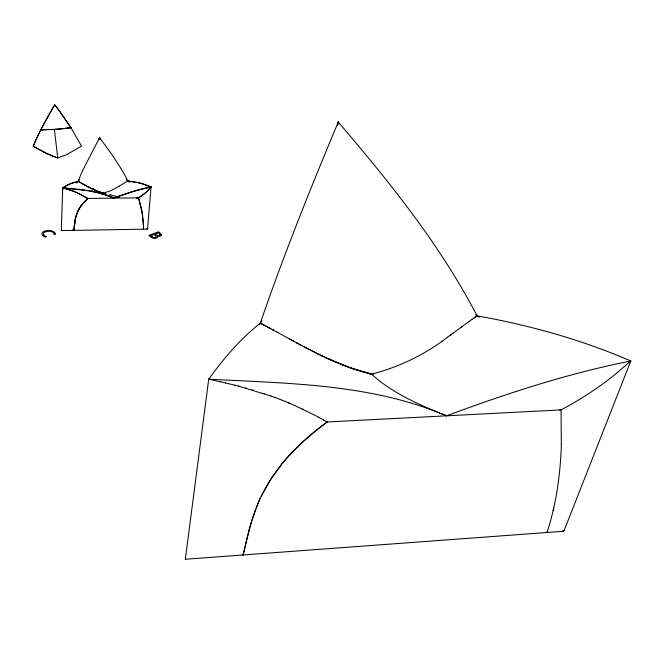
<?xml version="1.0" encoding="UTF-8"?>
<svg xmlns="http://www.w3.org/2000/svg" width="664" height="664" viewBox="0 0 664 664"><rect width="100%" height="100%" fill="white"/><g stroke="black" fill="none" stroke-linecap="round" stroke-linejoin="round"><path stroke-width="1" d="M143.54 227.876L142.362 213.659L138.934 199.142M143.631 229.18A5.876 3.27 4.7 0 0 143.15 228.574L143.515 229.196L143.54 227.262A111.652 91.317 -5 0 0 143.399 222.623L141.847 210.837L138.544 197.847A46.746 39.848 -11 0 0 148.827 189.564L149.491 188.792M143.515 229.196L143.532 228.532M561.329 444.415L561.055 409.912A253.025 184.443 -29 0 0 617.404 372.612M561.329 444.407C560.565 470.842 557.196 497.286 549.983 522.767A513.737 341.254 -9.3 0 1 547.036 532.495L546.704 531.955M140.112 183.09L151.043 186.991L147.541 229.121L61.295 230.591L62.715 187.854L71.031 183.33M99.542 138.801L99.6 137.68L112.042 154.704L121.321 169.054M73.961 229.669L74.019 228.964M74.31 225.785L75.306 219.045A45.442 37.416 -11.3 0 1 79.597 207.998A44.629 36.761 -11.2 0 0 75.347 219.054L73.903 230.375L73.14 229.935M73.936 230.018L74.078 228.258M74.069 228.416L74.277 226.133M74.243 226.457L75.405 218.572L77.298 212.596A40.338 33.25 -10.9 0 1 81.323 205.558L87.972 198.436L138.544 197.847L141.639 195.814A44.463 37.873 -11.1 0 0 147.325 191.066L151.043 186.991L148.512 185.903A129.804 68.799 67.1 0 0 143.308 184.011L138.66 182.725M185.331 559.246L208.72 379.177C223.685 358.618 240.252 338.914 260.329 323.144C283.669 255.125 310.42 188.335 338.275 122.052C389.892 182.492 440.232 245.057 477.101 315.84C529.764 325.26 581.631 339.727 630.8 360.984L563.836 531.25L185.331 559.246L185.621 558.673M337.976 123.678L338.275 122.052L338.623 123.587M242.211 554.316L243.198 554.963L249.681 527.531L255.657 509.122M243.796 552.274L244.999 546.846M243.198 554.963L243.497 553.618M245.306 545.484L246.244 541.384M553.154 510.475L553.718 508.001M246.56 540.015L252.196 519.09L259.226 500.49M99.534 137.921L100.09 139.432M99.243 139.1A62.283 21.713 -75.7 0 1 99.052 139.805L99.6 137.68A54.157 29.465 72.2 0 0 100.065 139.374M99.144 139.432L99.6 137.68A58.673 32.021 72.2 0 0 99.974 139.1M338.648 123.902A267.086 216.879 72.5 0 1 338.217 122.06L337.428 125.114L337.71 124.093M337.993 123.072L338.275 122.052M256.229 507.686C269.7 472.278 297.007 444.108 327.053 421.98L561.055 409.912L559.636 409.954M33.798 144.802L33.2 146.246L46.422 153.367L56 157.285L57.726 157.8L66.69 154.637L81.506 146.113L70.691 127.247M33.947 144.437L34.246 143.723M34.395 143.366L35.159 141.606M35.316 141.249L35.624 140.552M35.781 140.204L41.019 129.273M259.881 499.046L260.554 497.602M261.326 496.157L271.144 478.802L281.486 464.526M41.218 128.899L41.882 127.596M42.172 127.04L42.845 125.745M43.044 125.38L43.525 124.475M43.816 123.927L44.297 123.023M44.588 122.483L45.368 121.055M45.658 120.524L46.928 118.242M259.466 324.879L261.915 320.421M99.6 137.68L83.249 169.303A95.807 30.395 -74.2 0 0 78.095 181.338L71.355 183.214M47.219 117.719L48.007 116.325M48.198 115.984L48.596 115.295M48.987 114.606L49.767 113.245M49.866 113.071L50.647 111.718M51.435 110.382L50.945 111.22M52.414 108.713L51.925 109.543M52.979 107.759L40.736 129.837A40.454 21.281 0.1 0 1 41.583 129.779L42.222 129.746M52.904 107.883L54.083 105.9M53.493 106.887L54.772 104.754L55.112 105.211M54.672 104.92L56.141 106.58M131.132 191.888L151.043 186.991L149.715 188.535M112.291 197.814L113.37 198.146L138.643 189.738A127.637 100.38 -13.9 0 1 147.001 187.779L151.043 186.991L150.172 187.97M151.043 186.991L150.28 187.854M61.295 230.591L61.852 229.952M91.981 190.41L93.499 188.659M76.567 183.048L79.489 179.836M440.664 413.498L446.523 415.822C506.624 393.486 567.82 373.467 630.8 360.984L617.304 372.529M450.74 334.88L452.898 333.303M452.375 333.685L461.43 327.053M450.2 335.27L450.756 334.863M462.459 326.298L469.299 321.359M461.414 327.07L461.953 326.671M461.936 326.688L462.484 326.29M450.217 335.262L447.478 337.246M447.486 337.237C424.503 355.008 397.861 367.624 369.732 374.629M469.274 321.376L471.905 319.492M471.888 319.508L473.98 318.023M474.494 317.666L475.017 317.292M473.971 318.031L474.503 317.658M475.532 316.927L476.063 316.562M475.017 317.292L475.54 316.927M441.402 341.578L441.958 341.188M476.055 316.562L477.101 315.84L476.578 316.205M63.196 188.833L62.715 187.854L64.441 186.708A132.675 44.671 -72.5 0 1 67.944 184.708L78.103 181.355L82.137 183.546M119.337 186.094L127.812 180.923L138.178 182.608M119.072 186.252L110.73 190.734L101.36 193.788M629.538 361.598L630.8 360.984M43.774 231.52L45.077 230.997A9.628 5.378 2 0 1 46.04 230.74L47.351 230.508A6.283 3.503 2 0 1 50.248 230.532A6.175 3.445 2 0 1 53.718 231.777L54.465 232.425A7.777 4.341 2 0 1 55.535 234.043L54.108 234.45M130.343 192.128L113.37 198.146C99.392 191.473 83.78 189.771 68.533 188.327M87.665 198.494L79.14 193.606M138.743 198.494L138.544 197.847L137.133 198.071M138.544 197.847L136.51 198.162M63.362 128.592L64.184 128.484M62.54 128.691L71.015 127.754L59.569 111.203M62.947 128.642L59.021 129.098M65.213 128.351L66.856 128.152M62.333 128.716L61.719 128.799M61.511 128.824L53.253 129.472M67.064 128.127L67.686 128.061M67.894 128.036L71.015 127.754M58.814 129.123L54.099 129.438M43.5 129.696L40.736 129.837L46.488 129.613M42.438 129.737L43.077 129.712M43.226 129.704L45.285 129.638M53.817 129.455L52.896 129.48M44.073 129.671L46.995 129.596M52.962 129.48L52.398 129.497M50.547 129.538L54.382 129.43L57.726 157.8M48.132 129.58L52.257 129.497M45.426 129.638L47.849 129.588M51.402 129.522L50.979 129.53M49.244 129.563L50.406 129.538M47.136 129.596L48.381 129.58M208.911 379.775L208.72 379.177C288.591 383.485 371.798 383.8 446.523 415.822M63.13 188.717L62.715 187.854L67.703 188.261M64.176 188.261L62.715 187.854L88.212 190.726M89.026 190.858L93.026 191.614M220.738 381.883L208.72 379.177M220.73 381.883L225.511 382.97M225.494 382.962L227.885 383.518M227.876 383.518L234.956 385.228M369.367 373.442L373.276 374.496M139.631 182.965L127.812 180.923A96.28 48.613 69.9 0 0 121.313 169.071M368.412 373.209L362.644 371.682M234.94 385.228L239.613 386.415M238.442 386.116L270.846 395.976M64.416 188.327L72.094 190.701M62.715 187.854L68.774 189.589M245.365 387.967L246.51 388.282M106.215 193.988L103.318 193.166A35.798 21.314 29.2 0 1 101.708 192.701L98.156 191.481A39.143 23.265 29.1 0 1 97.185 191.107L89.839 187.721M361.681 371.408L355.838 369.632M252.179 389.909L253.299 390.241M68.533 189.514L73.721 191.298M354.858 369.317L348.965 367.292M263.276 393.378L264.363 393.744M326.323 421.74L327.053 421.98L323.542 419.972M110.348 197.175L111.286 197.498M270.837 395.976L275.095 397.52M72.326 190.784L77.14 192.701M346.99 366.578L347.977 366.943M275.087 397.512L282.399 400.326M346.002 366.213L340.059 363.897M98.247 191.522L96.463 190.817A43.409 25.73 29.1 0 1 95.259 190.311L94.944 190.17A46.936 27.755 29.1 0 1 93.665 189.597A51.435 30.328 29.2 0 1 92.08 188.85L87.615 186.551M73.953 191.39L87.972 198.436A47.816 39.317 -11.4 0 0 82.353 204.197A40.172 33.117 -10.9 0 0 79.655 208.015A40.944 33.739 -11 0 1 82.369 204.205A47.434 39.01 -11.3 0 1 87.98 198.445M282.391 400.317L285.478 401.562M439.933 413.207L434.281 410.883M338.076 363.092L339.063 363.498M285.47 401.554L287.512 402.401M328.116 358.759L350.941 367.989L371.267 373.89C387.859 389.22 408.294 399.545 428.811 408.551M287.504 402.392L294.526 405.405M288.516 402.816L289.521 403.239M337.08 362.677L321.144 355.481M433.584 410.593L429.475 408.841M77.364 192.801L78.916 193.506M294.509 405.397L315.458 415.556M328.721 359.025L325.933 357.747M327.12 358.303L324.53 357.091M93.441 189.489L92.08 188.85A57.677 33.881 29.2 0 1 90.511 188.061M324.132 356.908L325.128 357.373M302.327 408.982L303.29 409.439M323.136 356.435L314.172 352.036M321.741 355.771L318.952 354.418M317.16 353.53L318.156 354.02M317.907 353.904L314.421 352.161M314.769 352.343L310.586 350.21M311.98 350.924L313.375 351.638M90.196 187.904L86.951 186.194M310.188 350.011L311.184 350.517M308.196 348.982L310.935 350.393M89.391 187.489L88.943 187.256M307.208 348.459L309.192 349.496M261.342 323.675L260.329 323.144L262.346 324.206M306.212 347.936L307.805 348.774M307.457 348.592L303.224 346.367M261.74 323.883L263.351 324.729M305.714 347.679L296.667 342.848M43.708 151.981L38.703 149.259M262.097 324.073L270.87 328.755M263.151 324.63L266.364 326.331M88.553 187.057L84.917 185.082M315.442 415.548L319.085 417.498M33.706 146.512L33.2 146.246L35.856 140.029A113.071 39.765 -74.5 0 1 40.736 129.845M78.418 181.521L79.663 182.185L78.999 181.828M299.447 344.35L301.24 345.305M267.368 326.871L269.368 327.95M87.391 186.435L84.743 184.982M297.016 343.039L298.758 343.977M34.204 146.785L37.707 148.703M270.173 328.381L272.97 329.892M297.264 343.172L292.492 340.582M79.97 182.359L80.9 182.866M272.373 329.568L273.369 330.116M272.622 329.709L277.859 332.564M86.503 185.953L86.063 185.712M291.098 339.819L293.538 341.147M289.712 339.063L291.795 340.2M319.077 417.498L323.542 419.972M277.162 332.183L290.301 339.387M81.597 183.247L82.535 183.762M83.913 184.526L84.685 184.957M82.369 183.671L83.199 184.127M83.855 184.492L83.415 184.252M83.066 184.061L83.681 184.401M106.049 195.34L103.186 192.66M475.673 314.877L479.242 317.284M126.409 179.869L129.696 182.334M562.923 530.553L563.836 531.25M100.098 192.261L100.538 192.601M146.761 228.516L147.541 229.121M151.998 236.716L150.778 235.77L154.289 234.442L156.272 236.608A1.718 0.963 5.2 0 1 156.09 236.957L155.65 237.247A2.224 1.245 5.2 0 1 153.691 237.521A3.129 1.751 5.2 0 1 152.039 236.708M104.148 194.037L103.692 193.606M44.023 235.239L43.791 234.981A4.357 2.432 2 0 1 43.567 233.213A4.723 2.631 2 0 1 44.903 232.159L45.965 231.736A8.341 4.665 2 0 1 46.746 231.52L47.783 231.329A4.93 2.747 2 0 1 50.522 231.387A4.59 2.556 2 0 1 52.854 232.375L53.153 232.624A6.2 3.461 2 0 1 54.124 234.45M42.753 235.479L42.048 234.475A5.636 3.146 2 0 1 43.791 231.528M55.452 105.667L57.17 107.958M56.481 107.037L59.229 110.73M57.511 108.415L58.2 109.344M58.54 109.801L70.359 126.733M371.309 374.064A169.395 94.869 36.9 0 1 328.73 358.942M281.245 464.443A209.782 132.244 -21.6 0 1 327.186 422.088M104.14 193.556A77.439 15.455 -3.6 0 1 103.692 193.133M93.665 189.597A46.696 27.614 29.1 0 0 95.259 190.311L95.583 190.443A42.521 25.215 29.1 0 0 96.546 190.85L96.861 190.983A37.317 22.203 29.2 0 0 98.48 191.605A37.632 22.385 29.2 0 0 100.09 192.178A35.541 21.165 29.2 0 0 101.708 192.701L103.318 193.166A36.678 21.829 29.2 0 1 100.09 192.178A35.333 21.041 29.2 0 1 98.48 191.605M113.627 198.138A62.507 9.396 4.6 0 1 112.639 197.839M92.985 191.755A79.846 64.474 -8 0 1 113.486 197.972M119.487 197.291A58.59 8.964 4.2 0 1 109.709 194.519M73.895 230.375A12.998 7.188 3.1 0 1 72.857 229.769M57.718 157.949A45.584 26.543 27.5 0 1 43.749 151.931M112.025 196.735A57.187 9.396 3.2 0 1 108.033 195.299M42.795 235.463A7.719 4.299 2 0 0 45.077 237.073L46.389 236.683A6.399 3.569 2 0 1 44.048 235.23M160.24 234.649L160.232 234.749A1.411 0.788 5.3 0 1 160.074 235.031L159.709 235.272A2.133 1.195 5.3 0 1 157.841 235.521A2.996 1.668 5.3 0 1 156.272 234.757L155.318 234.052L158.455 232.865L160.24 234.649M161.734 234.923L160.829 235.936A3.129 1.743 5.3 0 1 157.053 235.853A3.254 1.818 5.2 0 1 157.575 237.098A3.162 1.768 5.2 0 1 156.206 238.119A3.337 1.867 5.2 0 1 153.816 238.343A4.374 2.44 5.2 0 1 151.102 237.197L148.844 235.463L158.588 231.786L161.734 234.923M104.671 194.004A65.968 12.575 -1 0 0 105.443 194.519A65.852 12.55 -1 0 1 104.68 194.004"/></g></svg>
